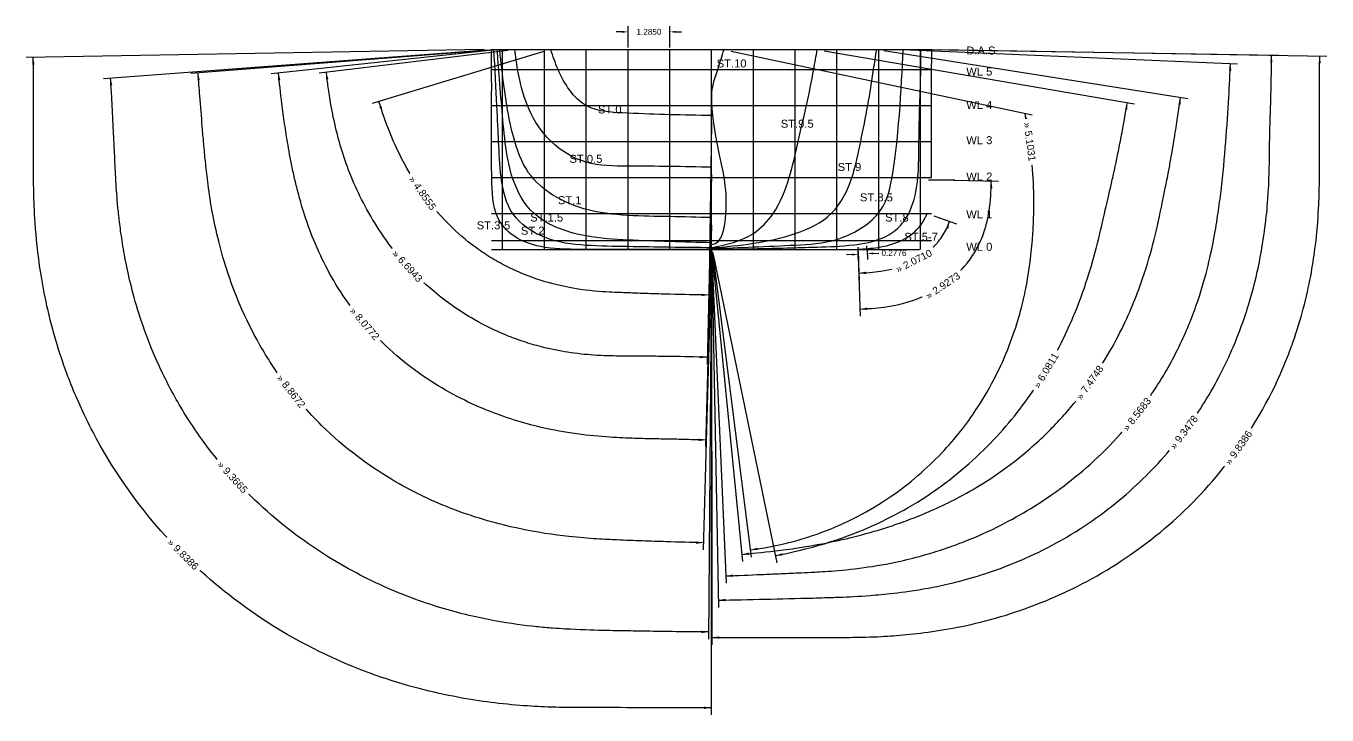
# Model space of a CAD drawing. Header units: inches. Extents: x 18 to 468, y 40 to 453.
# Drawn here: x 18.01 to 58.01, y 431.6 to 452.79 of the extents above; entities that cross this region are included whole.
import ezdxf

# ---------------------------------------------------------------- set-up
doc = ezdxf.new("R2010")
doc.units = ezdxf.units.IN
doc.header["$MEASUREMENT"] = 0
for name, color, linetype in [('1', 130, 'Continuous'), ('Dimensions', 7, 'Continuous'), ('Layer1', 3, 'Continuous')]:
    doc.layers.add(name, color=color, linetype=linetype)
doc.styles.get("Standard").update_dxf_attribs({"font": 'arial.ttf'})
doc.dimstyles.get("Standard").update_dxf_attribs({"dimtxt": 0.18, "dimasz": 0.18, "dimexe": 0.18, "dimexo": 0.0625, "dimgap": 0.09, "dimtad": 0, "dimtih": 1, "dimtoh": 1, "dimdec": 4, "dimzin": 0, "dimdsep": 46, "dimtxsty": 'Standard', "dimcen": 0.09, "dimadec": 0, "dimazin": 0, "dimtfac": 1, "dimtdec": 4, "dimtofl": 0, "dimtmove": 0, "dimatfit": 3, "dimfxl": 1, "dimtolj": 1, "dimtzin": 0, "dimarcsym": 0})

# ---------------------------------------------------------------- blocks, each defined once
blk = doc.blocks.new('*D7')
at = {"layer": 'Defpoints', "color": 0, "transparency": 16777216}
for p in [(37.805, 452.606), (36.52, 452.063), (37.805, 452.063)]:
    blk.add_point(p, dxfattribs=at)
at = {"layer": 'Layer1', "color": 0, "lineweight": -2, "transparency": 16777216}
for p, q in [((36.34, 452.606), (36.16, 452.606)), ((36.52, 452.126), (36.52, 452.786)), ((37.805, 452.126), (37.805, 452.786)), ((37.985, 452.606), (38.165, 452.606))]:
    blk.add_line(p, q, dxfattribs=at)
at = {"layer": 'Layer1', "color": 0, "transparency": 16777216}
for points in [[(36.34, 452.636), (36.34, 452.576), (36.52, 452.606)], [(37.985, 452.636), (37.985, 452.576), (37.805, 452.606)]]:
    blk.add_solid(points, dxfattribs=at)
at = {"layer": 'Layer1', "color": 0, "transparency": 16777216, "insert": (37.163, 452.606), "char_height": 0.18, "attachment_point": 5}
blk.add_mtext('\\A1;1.2850', dxfattribs=at)
blk = doc.blocks.new('*D8')
at = {"color": 0, "lineweight": -2, "transparency": 16777216}
for p, q in [((43.419, 445.757), (43.239, 445.746)), ((43.593, 445.863), (43.609, 445.588)), ((43.87, 445.88), (43.886, 445.605)), ((44.055, 445.796), (44.235, 445.807))]:
    blk.add_line(p, q, dxfattribs=at)
at = {"color": 0, "transparency": 16777216}
for points in [[(43.417, 445.787), (43.421, 445.727), (43.598, 445.768)], [(44.053, 445.826), (44.057, 445.766), (43.875, 445.785)]]:
    blk.add_solid(points, dxfattribs=at)
at = {"layer": 'Defpoints', "color": 0, "transparency": 16777216}
for p in [(43.589, 445.926), (43.866, 445.943), (43.875, 445.785)]:
    blk.add_point(p, dxfattribs=at)
at = {"color": 0, "transparency": 16777216, "insert": (44.698, 445.807), "char_height": 0.18, "attachment_point": 5}
blk.add_mtext('\\A1;0.2776', dxfattribs=at)

msp = doc.modelspace()

# ---------------------------------------------------------------- linework, layer by layer
for p, q in [((45.75694, 448.06062), (46.56507, 448.06062)), ((43.58869, 445.98572), (43.58869, 445.65065)), ((43.86572, 445.94254), (43.86208, 446.02943))]:
    msp.add_line(p, q)
for points, knots in [([(39.09037, 445.91301), (36.09132, 445.91588), (35.23288, 445.92164), (34.02293, 445.91321), (33.03924, 446.21736), (32.36862, 446.94229), (32.32015, 448.1345), (32.32729, 449.22318), (32.32291, 450.38706), (32.33124, 451.11309), (32.32045, 451.85233), (32.31684, 452.06301)], [0, 0, 0, 0, 1.0447603, 2.09074595, 2.97265671, 3.62553165, 4.53380179, 5.43440179, 6.33500179, 7.23560179, 7.6011938, 7.6011938, 7.6011938, 7.6011938]), ([(39.09037, 445.96959), (38.66191, 445.97287), (37.80495, 445.97942), (36.52118, 446.00408), (35.21839, 446.02123), (33.98952, 446.16709), (32.85232, 446.92539), (32.58409, 448.1072), (32.54467, 449.277), (32.49051, 450.18909), (32.43317, 451.49372), (32.39055, 452.06301)], [0, 0, 0, 0, 1.04479786, 2.08968616, 3.13547099, 4.20809422, 5.15721147, 6.10655391, 7.0089173, 7.91000227, 8.84893309, 8.84893309, 8.84893309, 8.84893309]), ([(39.09037, 446.12124), (38.66228, 446.13301), (37.80598, 446.15655), (36.51512, 446.20024), (35.04739, 446.28864), (33.52237, 446.8295), (32.88335, 448.18691), (32.71861, 449.33713), (32.62419, 450.45108), (32.5527, 451.35774), (32.51056, 451.89502), (32.49738, 452.06301)], [0, 0, 0, 0, 1.04517591, 2.09064538, 3.14031181, 4.67396838, 5.69589007, 6.61149728, 7.51601459, 8.41947336, 8.83044793, 8.83044793, 8.83044793, 8.83044793]), ([(39.09037, 446.89532), (38.66221, 446.90651), (37.80582, 446.92889), (36.48956, 446.9431), (34.94289, 447.11356), (33.46506, 447.94372), (32.97258, 449.36023), (32.76344, 450.48528), (32.64787, 451.38404), (32.59125, 451.90869), (32.57482, 452.06301)], [0, 0, 0, 0, 1.04504022, 2.09023694, 3.20438726, 4.85443676, 5.8321221, 6.75093424, 7.65947501, 8.03807332, 8.03807332, 8.03807332, 8.03807332]), ([(39.09037, 450.03474), (38.66022, 450.04147), (37.79974, 450.05493), (36.53447, 450.106), (35.0973, 450.1556), (34.43616, 451.20767), (34.20855, 451.85864), (34.1467, 452.06301)], [0, 0, 0, 0, 1.04495216, 2.0903485, 3.15297445, 4.29654471, 4.81810692, 4.81810692, 4.81810692, 4.81810692]), ([(39.09037, 446.06219), (39.09427, 446.06294), (39.4294, 446.09336), (39.58374, 447.12938), (39.5052, 448.11873), (39.22135, 449.29063), (39.00722, 450.74161), (39.26261, 451.34401), (39.40611, 451.86831), (39.47642, 452.06382)], [0.03354042, 0.03354042, 0.03354042, 0.03354042, 0.04328375, 0.89597906, 1.79781672, 2.71822952, 3.77456992, 4.53967618, 5.04230328, 5.04230328, 5.04230328, 5.04230328]), ([(39.09037, 445.93869), (39.51858, 445.9573), (40.37504, 445.99451), (41.66573, 446.04858), (43.01393, 446.12707), (44.30277, 446.89009), (44.78172, 448.34142), (44.93238, 450.90743), (44.98171, 452.06301)], [0, 0, 0, 0, 1.04572388, 2.09152386, 3.14598621, 4.35850027, 5.32497159, 7.37017964, 7.37017964, 7.37017964, 7.37017964]), ([(39.09038, 445.91301), (39.51838, 445.92138), (40.55211, 445.94159), (41.96461, 445.97721), (43.40472, 446.02283), (44.51505, 446.21073), (45.20025, 446.98215), (45.47047, 447.96443), (45.45903, 449.13112), (45.48969, 450.34391), (45.52744, 451.31425), (45.52022, 451.78952), (45.52461, 452.06301)], [0, 0, 0, 0, 1.0449603, 2.5238325, 3.42872853, 4.60884066, 5.08067321, 5.86676331, 7.02425086, 7.92500336, 8.8257283, 9.32278687, 9.32278687, 9.32278687, 9.32278687]), ([(45.85108, 448.12849), (45.85809, 448.51636), (45.85349, 449.23224), (45.85783, 450.38706), (45.84951, 451.11309), (45.8603, 451.85233), (45.86391, 452.06301)], [4.55484022, 4.55484022, 4.55484022, 4.55484022, 5.43440179, 6.33500179, 7.23560179, 7.6011938, 7.6011938, 7.6011938, 7.6011938]), ([(43.58869, 445.92556), (43.79834, 445.93307), (44.35866, 445.97531), (45.14151, 446.21736), (45.58727, 446.69922), (45.70108, 446.98554), (45.71357, 447.02075)], [1.57169236, 1.57169236, 1.57169236, 1.57169236, 2.09074595, 2.97265671, 3.62553165, 3.71464123, 3.71464123, 3.71464123, 3.71464123])]:
    msp.add_open_spline(points, degree=3, knots=knots)
for points in [[(39.09037, 448.44312), (37.80533, 448.46795), (36.52029, 448.47811), (35.23525, 448.60056), (34.15438, 449.23622), (33.42622, 450.34396), (33.1261, 451.4517), (33.04369, 452.06301)], [(39.09037, 445.95652), (40.37542, 446.10612), (41.66046, 446.40501), (42.7693, 447.02075), (43.40521, 448.12849), (43.67554, 449.23622), (43.8939, 450.34396), (44.07187, 451.4517), (44.16723, 452.06301)], [(39.09037, 445.97385), (40.37542, 446.4087), (40.98088, 447.02075), (41.48026, 448.12849), (41.75086, 449.23622), (42.00665, 450.34396), (42.23056, 451.4517), (42.33724, 452.06301)]]:
    msp.add_spline(points, degree=3)
for points in [[(33.3221, 450.34396), (33.3207, 450.33996), (33.319, 450.33984), (33.31699, 450.34396)], [(39.09037, 445.91301), (42.08942, 445.91588), (42.51839, 445.91876), (42.9455, 445.91872)]]:
    msp.add_open_spline(points, degree=3)
at = {"layer": '1'}
for p, q in [((32.31684, 452.06301), (45.86391, 452.06301)), ((32.66516, 445.91301), (32.66516, 452.06301)), ((33.9502, 445.91301), (33.9502, 452.06301)), ((35.23525, 445.91301), (35.23525, 452.06301)), ((36.52029, 445.91301), (36.52029, 452.06301)), ((37.80533, 445.91301), (37.80533, 452.06301)), ((39.09037, 445.91301), (39.09037, 452.06301)), ((40.37542, 445.91301), (40.37542, 452.06301)), ((41.66046, 445.91301), (41.66046, 452.06301)), ((42.9455, 445.91301), (42.9455, 452.06301)), ((44.23054, 445.91301), (44.23054, 452.06301)), ((45.51559, 445.91301), (45.51559, 452.06301)), ((32.32537, 451.4517), (45.85537, 451.4517)), ((32.32537, 450.34396), (45.85537, 450.34396)), ((32.32537, 449.23622), (45.85537, 449.23622)), ((32.32537, 448.12849), (45.85537, 448.12849)), ((32.32537, 447.02075), (45.85537, 447.02075)), ((32.32537, 446.18994), (45.85537, 446.18994)), ((32.32537, 445.91301), (45.85537, 445.91301))]:
    msp.add_line(p, q, dxfattribs=at)
at = {"layer": 'Dimensions', "color": 0}
for p, q in [((32.09547, 452.05922), (18.0091, 451.81801)), ((32.16976, 452.04648), (20.38841, 451.16429)), ((32.27666, 452.0457), (23.0778, 451.32428)), ((45.20291, 452.05357), (55.26506, 451.624)), ((45.74598, 452.05946), (56.52618, 451.88643)), ((46.08527, 452.05922), (58.01272, 451.85498)), ((32.35466, 452.03957), (25.55172, 451.3154)), ((32.82388, 452.03658), (27.02364, 451.3393)), ((33.9348, 451.99888), (28.65094, 450.39983)), ((39.69302, 452.01794), (48.94526, 450.0583)), ((42.55548, 452.02573), (52.09321, 450.39628)), ((44.38595, 452.02869), (53.73401, 450.56179)), ((39.08691, 449.81337), (39.00058, 444.29353)), ((39.08549, 448.22177), (38.95655, 442.3812)), ((46.07112, 448.05596), (47.91364, 448.0172)), ((45.92223, 446.94673), (46.61625, 446.70054)), ((39.08459, 446.67399), (38.90587, 439.83495)), ((39.08429, 445.89992), (38.83067, 436.67629)), ((39.08868, 445.7482), (38.99834, 433.93421)), ((39.09016, 445.69161), (39.07666, 431.60317)), ((39.09058, 445.69161), (39.10202, 433.76242)), ((39.09471, 445.69165), (39.30544, 434.91212)), ((39.09998, 445.7175), (39.53714, 435.65568)), ((39.11204, 445.73619), (40.03817, 436.31916)), ((39.11823, 445.84255), (40.30837, 436.46024)), ((39.13533, 445.75706), (41.10018, 436.28274)), ((43.59661, 445.7043), (43.6626, 443.86255)), ((43.59661, 445.7043), (43.62298, 444.96838))]:
    msp.add_line(p, q, dxfattribs=at)
for points in [[(18.23046, 451.82181, 0, 0.0738, 0), (18.23425, 451.60044, 0, 0, 0)], [(55.04386, 451.63344, 0, 0.0738, 0), (55.03442, 451.41224, 0, 0, 0)], [(56.30481, 451.88998, 0, 0.0738, 0), (56.30126, 451.66861, 0, 0, 0)], [(57.79135, 451.85877, 0, 0.0738, 0), (57.78756, 451.63741, 0, 0, 0)], [(23.29852, 451.34159, 0, 0.0738, 0), (23.31583, 451.12087, 0, 0, 0)], [(25.77188, 451.33884, 0, 0.0738, 0), (25.79532, 451.11868, 0, 0, 0)], [(27.24346, 451.36573, 0, 0.0738, 0), (27.26989, 451.14591, 0, 0, 0)], [(20.60919, 451.18083, 0, 0.0738, 0), (20.62573, 450.96004, 0, 0, 0)], [(28.86285, 450.46396, 0, 0.0738, 0), (28.92698, 450.25205, 0, 0, 0)], [(51.87497, 450.43357, 0, 0.0738, 0), (51.83768, 450.21533, 0, 0, 0)], [(53.51529, 450.59612, 0, 0.0738, 0), (53.48097, 450.37739, 0, 0, 0)], [(48.72867, 450.10418, 0, 0.0738, 0), (48.77002, 449.88667, 0, 0, 0)], [(47.69229, 448.02186, 0, 0.0738, 0), (47.68763, 447.80051, 0, 0, 0)], [(46.40759, 446.77456, 0, 0.0738, 0), (46.33357, 446.5659, 0, 0, 0)], [(43.61505, 445.18964, 0, 0.0738, 0), (43.83631, 445.19756, 0, 0, 0)], [(39.00404, 444.5149, 0, 0.0738, 0), (38.78267, 444.51836, 0, 0, 0)], [(43.65467, 444.08381, 0, 0.0738, 0), (43.87593, 444.09174, 0, 0, 0)], [(38.96144, 442.60255, 0, 0.0738, 0), (38.74009, 442.60743, 0, 0, 0)], [(38.91165, 440.05628, 0, 0.0738, 0), (38.69033, 440.06206, 0, 0, 0)], [(38.83676, 436.89761, 0, 0.0738, 0), (38.61544, 436.9037, 0, 0, 0)], [(40.0165, 436.5395, 0, 0.0738, 0), (40.23683, 436.56117, 0, 0, 0)], [(40.28051, 436.67988, 0, 0.0738, 0), (40.5002, 436.70734, 0, 0, 0)], [(41.05522, 436.49953, 0, 0.0738, 0), (41.27201, 436.54449, 0, 0, 0)], [(39.52753, 435.87687, 0, 0.0738, 0), (39.74872, 435.88648, 0, 0, 0)], [(39.30111, 435.13348, 0, 0.0738, 0), (39.52247, 435.13781, 0, 0, 0)], [(39.00004, 434.1556, 0, 0.0738, 0), (38.77864, 434.15729, 0, 0, 0)], [(39.10181, 433.98382, 0, 0.0738, 0), (39.32321, 433.98404, 0, 0, 0)], [(39.07687, 431.82457, 0, 0.0738, 0), (38.85547, 431.82479, 0, 0, 0)]]:
    msp.add_lwpolyline(points, format="xyseb", dxfattribs=at)
for points, knots in [([(39.07687, 431.82457), (38.45484, 431.82517), (37.9426, 431.82577), (36.66696, 431.82748), (36.16331, 431.82853), (35.66201, 431.82963), (35.5379, 431.82991), (35.37229, 431.8302), (35.31726, 431.83026), (35.2227, 431.83028), (35.17852, 431.83024), (35.06241, 431.83024), (34.99394, 431.83029), (34.75708, 431.83126), (34.55726, 431.83288), (33.8694, 431.85067), (33.27885, 431.87602), (31.93103, 432.03058), (31.22511, 432.13979), (29.58806, 432.53546), (28.65488, 432.8227), (26.60864, 433.72364), (25.49561, 434.34167), (23.6359, 435.76116), (22.87902, 436.44744), (21.44025, 438.07863), (20.75946, 439.02581), (20.03075, 440.3642), (19.88887, 440.64449), (19.64053, 441.17565), (19.53245, 441.42421), (19.33951, 441.89953), (19.25282, 442.13003), (19.01773, 442.79885), (18.89415, 443.21433), (18.58407, 444.40187), (18.47201, 445.07177), (18.32608, 446.18899), (18.29351, 446.63779), (18.25447, 447.35042), (18.24869, 447.61468), (18.24394, 447.84818), (18.24304, 447.89919), (18.24132, 448.00562), (18.24058, 448.05782), (18.23868, 448.21116), (18.23783, 448.30907), (18.23613, 448.5888), (18.23612, 448.7564), (18.23647, 449.0223), (18.23676, 449.12781), (18.23703, 449.31164), (18.23705, 449.39988), (18.23694, 449.58966), (18.23683, 449.68834), (18.23659, 449.93432), (18.23648, 450.08435), (18.23683, 450.34606), (18.2372, 450.45825), (18.23805, 450.65035), (18.23849, 450.73427), (18.23944, 450.98995), (18.23955, 451.12649), (18.23598, 451.47225), (18.23347, 451.64624), (18.23046, 451.82181)], [0, 0, 0, 0, 0.21613605, 0.21613605, 0.64840816, 0.64840816, 0.86915162, 0.86915162, 1.01759054, 1.01759054, 1.13825225, 1.13825225, 1.25891396, 1.25891396, 1.50023737, 1.50023737, 1.94285465, 1.94285465, 2.30871098, 2.30871098, 2.6745673, 2.6745673, 3.04042362, 3.04042362, 3.29218427, 3.29218427, 3.54394492, 3.54394492, 3.60839684, 3.60839684, 3.66324941, 3.66324941, 3.71810198, 3.71810198, 3.82780711, 3.82780711, 4.05650108, 4.05650108, 4.28519505, 4.28519505, 4.51388902, 4.51388902, 4.59366916, 4.59366916, 4.6734493, 4.6734493, 4.83300959, 4.83300959, 5.15213016, 5.15213016, 5.40619358, 5.40619358, 5.64630083, 5.64630083, 5.88640808, 5.88640808, 6.22845636, 6.22845636, 6.46545609, 6.46545609, 6.70245583, 6.70245583, 7.25729702, 7.25729702, 7.6011938, 7.6011938, 7.6011938, 7.6011938]), ([(39.10181, 433.98382), (39.72362, 433.98442), (40.2356, 433.98502), (41.51034, 433.98673), (42.01301, 433.98777), (42.52146, 433.98889), (42.64913, 433.98918), (42.81713, 433.98946), (42.87223, 433.98952), (42.98271, 433.98953), (43.04872, 433.98944), (43.21801, 433.98963), (43.31817, 433.98992), (43.66573, 433.99337), (43.96023, 433.99871), (44.77399, 434.04076), (45.33335, 434.08491), (46.65412, 434.28724), (47.42425, 434.44482), (48.98107, 434.94553), (49.72072, 435.23743), (51.27882, 436.0492), (52.09321, 436.56819), (53.56266, 437.78386), (54.2271, 438.44259), (55.46226, 439.99842), (56.03123, 440.89758), (56.58463, 442.09339), (56.67209, 442.29598), (56.82932, 442.68483), (56.9004, 442.87379), (57.09417, 443.42341), (57.19754, 443.76668), (57.47647, 444.81619), (57.57785, 445.42415), (57.70871, 446.43671), (57.73685, 446.84283), (57.7702, 447.48627), (57.77472, 447.72247), (57.7806, 448.03125), (57.78243, 448.17779), (57.78582, 448.5908), (57.78536, 448.82971), (57.78455, 449.23452), (57.7844, 449.39989), (57.78474, 449.78824), (57.78507, 449.99301), (57.78473, 450.31785), (57.78436, 450.43776), (57.78293, 450.76144), (57.78197, 450.91966), (57.78275, 451.18765), (57.78335, 451.28145), (57.78596, 451.51594), (57.78797, 451.65578), (57.79067, 451.81873), (57.79101, 451.83874), (57.79135, 451.85877)], [0, 0, 0, 0, 0.21614507, 0.21614507, 0.6484352, 0.6484352, 0.87900598, 0.87900598, 1.02706787, 1.02706787, 1.18703648, 1.18703648, 1.34700509, 1.34700509, 1.66694232, 1.66694232, 2.07166621, 2.07166621, 2.47639009, 2.47639009, 2.78509251, 2.78509251, 3.09379493, 3.09379493, 3.35313602, 3.35313602, 3.61247712, 3.61247712, 3.66471876, 3.66471876, 3.7169604, 3.7169604, 3.82144368, 3.82144368, 4.05968974, 4.05968974, 4.29793579, 4.29793579, 4.53618184, 4.53618184, 4.77442789, 4.77442789, 5.25092, 5.25092, 5.72741211, 5.72741211, 6.20390421, 6.20390421, 6.46297857, 6.46297857, 7.01044582, 7.01044582, 7.28657605, 7.28657605, 7.56270628, 7.56270628, 7.6011938, 7.6011938, 7.6011938, 7.6011938]), ([(39.30111, 435.13348), (39.76872, 435.14262), (40.24781, 435.15199), (41.22287, 435.17377), (41.71245, 435.18597), (42.32357, 435.20303), (42.44112, 435.20638), (42.70177, 435.2141), (42.85438, 435.21879), (43.29269, 435.2361), (43.60695, 435.25145), (44.07421, 435.28746), (44.18596, 435.29689), (44.5325, 435.32921), (44.8209, 435.35943), (45.52429, 435.46129), (45.93833, 435.53257), (46.94201, 435.76854), (47.54568, 435.94089), (48.89901, 436.47127), (49.65081, 436.83175), (50.67019, 437.48709), (50.91461, 437.65626), (51.47157, 438.07432), (51.76903, 438.32136), (52.32363, 438.82556), (52.58307, 439.08443), (53.31492, 439.87973), (53.74153, 440.43424), (54.30481, 441.30542), (54.47619, 441.59697), (54.78063, 442.16234), (54.91575, 442.43917), (55.27647, 443.24459), (55.45764, 443.7474), (55.74947, 444.6976), (55.85483, 445.13937), (56.01359, 445.92804), (56.06579, 446.26755), (56.14736, 446.9058), (56.17479, 447.19824), (56.23817, 448.06398), (56.24264, 448.51595), (56.24678, 448.91862), (56.24733, 449.0042), (56.24883, 449.18285), (56.24991, 449.26203), (56.25346, 449.4585), (56.25577, 449.56076), (56.26415, 449.88074), (56.27188, 450.10155), (56.28538, 450.51693), (56.28943, 450.64737), (56.29629, 450.91424), (56.2992, 451.0484), (56.30278, 451.31557), (56.30345, 451.45417), (56.30356, 451.64446), (56.30342, 451.70508), (56.30369, 451.80024), (56.30397, 451.83749), (56.30481, 451.88998)], [0, 0, 0, 0, 1.14164521, 1.14164521, 2.28329042, 2.28329042, 2.57157897, 2.57157897, 2.85986752, 2.85986752, 3.29439449, 3.29439449, 3.42459686, 3.42459686, 3.68500162, 3.68500162, 3.94540637, 3.94540637, 4.22913285, 4.22913285, 4.51285933, 4.51285933, 4.60137019, 4.60137019, 4.71506675, 4.71506675, 4.8287633, 4.8287633, 5.05615642, 5.05615642, 5.16746753, 5.16746753, 5.27877863, 5.27877863, 5.50140085, 5.50140085, 5.73920525, 5.73920525, 5.98025111, 5.98025111, 6.22129697, 6.22129697, 6.77141264, 6.77141264, 6.96338063, 6.96338063, 7.28339365, 7.28339365, 7.60340668, 7.60340668, 8.24343273, 8.24343273, 8.50485694, 8.50485694, 8.73742008, 8.73742008, 8.93332797, 8.93332797, 9.12923587, 9.12923587, 9.32278687, 9.32278687, 9.32278687, 9.32278687]), ([(38.83676, 436.89761), (38.46267, 436.9079), (38.0811, 436.91838), (37.45238, 436.93719), (37.20877, 436.94476), (36.70108, 436.9625), (36.4388, 436.97262), (36.08074, 436.98893), (35.99172, 436.99311), (35.78718, 437.00369), (35.67472, 437.00996), (35.30701, 437.03359), (35.02122, 437.05565), (34.24356, 437.14063), (33.71736, 437.21609), (32.54411, 437.46852), (31.89135, 437.6444), (30.56484, 438.15004), (29.91408, 438.4475), (28.53479, 439.27638), (27.80403, 439.81137), (26.89612, 440.70511), (26.69538, 440.91877), (26.32898, 441.33956), (26.15968, 441.54986), (25.68957, 442.1753), (25.4265, 442.58452), (24.71935, 443.82454), (24.4097, 444.59757), (23.95781, 445.9929), (23.81963, 446.61887), (23.66865, 447.46508), (23.62828, 447.75169), (23.56643, 448.23866), (23.5458, 448.4293), (23.50652, 448.81048), (23.48964, 448.99037), (23.45781, 449.34792), (23.44329, 449.52298), (23.40361, 450.00762), (23.37865, 450.32213), (23.33544, 450.87075), (23.31699, 451.10604), (23.29852, 451.34159)], [0, 0, 0, 0, 0.91332424, 0.91332424, 1.47427685, 1.47427685, 2.03522947, 2.03522947, 2.21697151, 2.21697151, 2.39871356, 2.39871356, 2.76219765, 2.76219765, 3.27254362, 3.27254362, 3.78288959, 3.78288959, 4.20204273, 4.20204273, 4.62119587, 4.62119587, 4.74087973, 4.74087973, 4.86056359, 4.86056359, 5.09993132, 5.09993132, 5.61397797, 5.61397797, 6.12802462, 6.12802462, 6.45685588, 6.45685588, 6.79333088, 6.79333088, 7.12980589, 7.12980589, 7.50475087, 7.50475087, 8.25464084, 8.25464084, 8.83044793, 8.83044793, 8.83044793, 8.83044793]), ([(38.91165, 440.05628), (38.6739, 440.06249), (38.44155, 440.06856), (38.04389, 440.07801), (37.87626, 440.08168), (37.5546, 440.08775), (37.38354, 440.09035), (36.99609, 440.09824), (36.7825, 440.10349), (36.301, 440.12243), (36.03674, 440.1357), (35.41252, 440.18623), (35.05644, 440.22383), (34.32212, 440.34096), (33.95456, 440.41386), (33.28271, 440.58792), (32.98957, 440.67597), (32.40531, 440.87987), (32.11087, 440.99643), (31.21797, 441.39963), (30.60794, 441.73858), (29.37696, 442.63847), (28.75328, 443.20264), (27.95049, 444.21398), (27.72582, 444.53823), (27.35486, 445.14816), (27.20075, 445.44138), (26.75255, 446.39081), (26.57177, 446.95929), (26.3962, 447.58061), (26.35655, 447.73305), (26.28193, 448.03657), (26.2482, 448.18387), (26.15605, 448.61127), (26.10663, 448.87673), (26.02513, 449.35516), (25.9926, 449.56694), (25.93193, 449.98774), (25.90468, 450.19273), (25.83773, 450.72891), (25.80235, 451.05264), (25.77188, 451.33884)], [0, 0, 0, 0, 0.58028398, 0.58028398, 1.01632333, 1.01632333, 1.43192269, 1.43192269, 1.84752205, 1.84752205, 2.28925856, 2.28925856, 2.73099508, 2.73099508, 3.10858584, 3.10858584, 3.38241576, 3.38241576, 3.65624568, 3.65624568, 4.20390551, 4.20390551, 4.75156535, 4.75156535, 4.97314111, 4.97314111, 5.19471686, 5.19471686, 5.73532791, 5.73532791, 5.94331162, 5.94331162, 6.15129533, 6.15129533, 6.56726275, 6.56726275, 6.96603446, 6.96603446, 7.36480616, 7.36480616, 8.03807332, 8.03807332, 8.03807332, 8.03807332]), ([(38.96144, 442.60255), (38.58053, 442.61096), (38.21228, 442.61904), (37.66854, 442.62749), (37.48183, 442.62965), (37.09735, 442.633), (36.90162, 442.63419), (36.56201, 442.63589), (36.43364, 442.63566), (36.03282, 442.64039), (35.77498, 442.64545), (35.22424, 442.68466), (34.95746, 442.71118), (34.41235, 442.7962), (34.14364, 442.84863), (33.6762, 442.96815), (33.4867, 443.02357), (33.12375, 443.14407), (32.94682, 443.20983), (32.4292, 443.42206), (32.10168, 443.58332), (31.34918, 444.01385), (30.93983, 444.29998), (30.23338, 444.88991), (29.92566, 445.18957), (29.38161, 445.79982), (29.14177, 446.11214), (28.55944, 446.973), (28.27428, 447.52199), (27.82501, 448.59482), (27.66607, 449.1085), (27.48207, 449.85561), (27.42862, 450.11717), (27.35065, 450.5612), (27.32314, 450.74635), (27.27989, 451.06401), (27.26337, 451.20043), (27.24753, 451.33188), (27.24546, 451.34908), (27.24346, 451.36573)], [0, 0, 0, 0, 0.9282792, 0.9282792, 1.42384717, 1.42384717, 1.91941514, 1.91941514, 2.26551644, 2.26551644, 2.61161775, 2.61161775, 2.86809417, 2.86809417, 3.08093578, 3.08093578, 3.2152873, 3.2152873, 3.34963882, 3.34963882, 3.61834185, 3.61834185, 3.99843385, 3.99843385, 4.32180118, 4.32180118, 4.6451685, 4.6451685, 5.21105964, 5.21105964, 5.77695078, 5.77695078, 6.10622558, 6.10622558, 6.36815348, 6.36815348, 6.63008138, 6.63008138, 6.67097667, 6.67097667, 6.67097667, 6.67097667]), ([(39.52753, 435.87687), (39.89687, 435.89291), (40.26427, 435.90888), (40.80779, 435.93218), (40.98529, 435.93969), (41.35444, 435.95554), (41.54419, 435.96381), (41.87443, 435.97898), (42.01231, 435.98553), (42.2945, 435.9996), (42.49693, 436.0093), (43.04109, 436.04942), (43.38005, 436.07979), (44.11393, 436.18108), (44.48919, 436.24439), (45.14821, 436.39086), (45.40942, 436.45632), (45.87968, 436.59131), (46.08349, 436.65514), (46.47924, 436.78972), (46.67419, 436.86129), (47.25298, 437.08937), (47.63088, 437.25907), (48.60875, 437.75653), (49.20633, 438.11634), (50.42426, 439.01582), (51.04698, 439.55477), (52.02395, 440.64991), (52.37805, 441.10421), (53.00222, 442.04474), (53.27513, 442.53299), (53.72364, 443.47183), (53.9, 443.92124), (54.17651, 444.7354), (54.27759, 445.1005), (54.43491, 445.74211), (54.4914, 446.01933), (54.58832, 446.53903), (54.62829, 446.78806), (54.69864, 447.26876), (54.72835, 447.49785), (54.81737, 448.2467), (54.86286, 448.74248), (54.93861, 449.69963), (54.96817, 450.1588), (55.01354, 450.96519), (55.03043, 451.31873), (55.04386, 451.63344)], [0, 0, 0, 0, 0.90194995, 0.90194995, 1.34044264, 1.34044264, 1.77893534, 1.77893534, 2.08378705, 2.08378705, 2.3920804, 2.3920804, 2.70037375, 2.70037375, 2.95552189, 2.95552189, 3.10985442, 3.10985442, 3.22315946, 3.22315946, 3.33646451, 3.33646451, 3.56307459, 3.56307459, 3.9259311, 3.9259311, 4.28878761, 4.28878761, 4.49330481, 4.49330481, 4.697822, 4.697822, 4.90233919, 4.90233919, 5.10685638, 5.10685638, 5.31137357, 5.31137357, 5.5454543, 5.5454543, 5.77953502, 5.77953502, 6.3305664, 6.3305664, 6.88159779, 6.88159779, 7.37017964, 7.37017964, 7.37017964, 7.37017964]), ([(39.00004, 434.1556), (38.71661, 434.15777), (38.42325, 434.16), (37.81432, 434.16619), (37.49206, 434.17056), (36.95585, 434.17928), (36.72973, 434.18331), (36.39794, 434.18891), (36.29101, 434.1906), (36.03692, 434.19474), (35.89367, 434.19717), (35.41547, 434.20794), (35.03213, 434.21928), (34.46376, 434.25343), (34.33936, 434.26162), (34.04721, 434.28423), (33.88366, 434.29843), (33.34117, 434.3546), (32.90973, 434.40989), (31.92281, 434.59132), (31.36729, 434.71786), (30.17089, 435.07965), (29.52651, 435.31788), (28.24852, 435.90657), (27.60522, 436.25701), (26.28369, 437.13589), (25.60397, 437.66453), (24.64192, 438.60606), (24.36465, 438.90036), (23.89888, 439.446), (23.70894, 439.6834), (23.36659, 440.14468), (23.21267, 440.36556), (22.9293, 440.7988), (22.79738, 441.01426), (22.4295, 441.65286), (22.22148, 442.06792), (21.69769, 443.24057), (21.4689, 443.94231), (21.14293, 445.15616), (21.04508, 445.67053), (20.94115, 446.31997), (20.9142, 446.51711), (20.8699, 446.8742), (20.85181, 447.04159), (20.80631, 447.51107), (20.78751, 447.78075), (20.76225, 448.20527), (20.75463, 448.37002), (20.74053, 448.68567), (20.73737, 448.76138), (20.7259, 448.99162), (20.7187, 449.12696), (20.70419, 449.40441), (20.69788, 449.52635), (20.6821, 449.84266), (20.67291, 450.03785), (20.6549, 450.40754), (20.64569, 450.58922), (20.62683, 450.92405), (20.61699, 451.07676), (20.60919, 451.18083)], [0, 0, 0, 0, 0.69112058, 0.69112058, 1.38786423, 1.38786423, 1.93379003, 1.93379003, 2.22275867, 2.22275867, 2.51172731, 2.51172731, 3.08966459, 3.08966459, 3.24247238, 3.24247238, 3.39528017, 3.39528017, 3.70089576, 3.70089576, 4.00571687, 4.00571687, 4.31053798, 4.31053798, 4.61535909, 4.61535909, 4.9201802, 4.9201802, 5.04331896, 5.04331896, 5.12919938, 5.12919938, 5.20071398, 5.20071398, 5.27222858, 5.27222858, 5.41525778, 5.41525778, 5.69549577, 5.69549577, 5.97573376, 5.97573376, 6.12348744, 6.12348744, 6.27124112, 6.27124112, 6.56674847, 6.56674847, 6.82683564, 6.82683564, 7.21360532, 7.21360532, 7.600375, 7.600375, 7.84961291, 7.84961291, 8.17890714, 8.17890714, 8.50820137, 8.50820137, 8.84893309, 8.84893309, 8.84893309, 8.84893309]), ([(39.00404, 444.5149), (38.61956, 444.52091), (38.21754, 444.52711), (37.62373, 444.54217), (37.44498, 444.54756), (37.09998, 444.55912), (36.93134, 444.56531), (36.61573, 444.57715), (36.46828, 444.58281), (36.17406, 444.5938), (35.94123, 444.59993), (35.28698, 444.65434), (34.86568, 444.70099), (34.03084, 444.90136), (33.68449, 445.00463), (33.09656, 445.24316), (32.87413, 445.34574), (32.47764, 445.55828), (32.30897, 445.65844), (31.99607, 445.86202), (31.84863, 445.96707), (31.43245, 446.2871), (31.18999, 446.50662), (30.49831, 447.20962), (30.16323, 447.67849), (29.63988, 448.52867), (29.45204, 448.91337), (29.15028, 449.60857), (29.03175, 449.93527), (28.9102, 450.30997), (28.88576, 450.38826), (28.86285, 450.46396)], [0, 0, 0, 0, 0.93401473, 0.93401473, 1.33088341, 1.33088341, 1.7277521, 1.7277521, 2.0845943, 2.0845943, 2.44301838, 2.44301838, 2.80144247, 2.80144247, 3.01297285, 3.01297285, 3.1336453, 3.1336453, 3.22381522, 3.22381522, 3.31398514, 3.31398514, 3.49432497, 3.49432497, 3.89858802, 3.89858802, 4.30285106, 4.30285106, 4.70711411, 4.70711411, 4.81810692, 4.81810692, 4.81810692, 4.81810692]), ([(40.0165, 436.5395), (40.2939, 436.56678), (40.64112, 436.60013), (41.48063, 436.70165), (41.97286, 436.7695), (43.12032, 436.9903), (43.77381, 437.14427), (44.64788, 437.42543), (44.8164, 437.48252), (45.18715, 437.61695), (45.38598, 437.69327), (46.02278, 437.95791), (46.50201, 438.18111), (47.55783, 438.78481), (48.13606, 439.16657), (48.91638, 439.81906), (49.10161, 439.98378), (49.4389, 440.30563), (49.5887, 440.45703), (49.86888, 440.75593), (50.00142, 440.90545), (50.37767, 441.35175), (50.60002, 441.64614), (51.26167, 442.60293), (51.59518, 443.22874), (52.11225, 444.35732), (52.2959, 444.86213), (52.5822, 445.75965), (52.68319, 446.15073), (52.81332, 446.70163), (52.85471, 446.89592), (52.91183, 447.17071), (52.93135, 447.26761), (52.97217, 447.46857), (52.99967, 447.60234), (53.06119, 447.90564), (53.09462, 448.07222), (53.15402, 448.38051), (53.17917, 448.51448), (53.2554, 448.93867), (53.2979, 449.19947), (53.37031, 449.65887), (53.40029, 449.85734), (53.45459, 450.20915), (53.48334, 450.39254), (53.51397, 450.58768), (53.51463, 450.5919), (53.51529, 450.59612)], [0, 0, 0, 0, 0.67855186, 0.67855186, 1.36895462, 1.36895462, 2.05935738, 2.05935738, 2.2224266, 2.2224266, 2.38549581, 2.38549581, 2.71163424, 2.71163424, 3.03777267, 3.03777267, 3.13824907, 3.13824907, 3.22103462, 3.22103462, 3.30382017, 3.30382017, 3.46939126, 3.46939126, 3.85625643, 3.85625643, 4.2431216, 4.2431216, 4.62998677, 4.62998677, 4.90687796, 4.90687796, 5.11374694, 5.11374694, 5.452415, 5.452415, 5.79108305, 5.79108305, 6.0271794, 6.0271794, 6.49937211, 6.49937211, 6.97156481, 6.97156481, 7.44375751, 7.44375751, 7.4541731, 7.4541731, 7.4541731, 7.4541731]), ([(40.28051, 436.67988), (41.06146, 436.7775), (41.86605, 436.97822), (43.37842, 437.56892), (44.08263, 437.95653), (45.29996, 438.81371), (45.81406, 439.28032), (46.66176, 440.19466), (46.99748, 440.64232), (47.54182, 441.47598), (47.75125, 441.86286), (48.09025, 442.57038), (48.21984, 442.89157), (48.54831, 443.80448), (48.66649, 444.29778), (48.83347, 445.12404), (48.87888, 445.4574), (48.94214, 446.01693), (48.95878, 446.24039), (48.98167, 446.60453), (48.99005, 446.7898), (49.00442, 447.35139), (48.9991, 447.73421), (48.9588, 448.47433), (48.92391, 448.83029), (48.83394, 449.52505), (48.77776, 449.84598), (48.72867, 450.10418)], [0.04815543, 0.04815543, 0.04815543, 0.04815543, 0.11703338, 0.11703338, 0.18591133, 0.18591133, 0.25478928, 0.25478928, 0.32366723, 0.32366723, 0.39254518, 0.39254518, 0.46142313, 0.46142313, 0.60749039, 0.60749039, 0.75355765, 0.75355765, 0.89962491, 0.89962491, 1.04569217, 1.04569217, 1.33782669, 1.33782669, 1.62996121, 1.62996121, 1.97552531, 1.97552531, 1.97552531, 1.97552531]), ([(41.05522, 436.49953), (41.21427, 436.53251), (41.50884, 436.59031), (42.3729, 436.80928), (42.94615, 436.97049), (43.93997, 437.37272), (44.25477, 437.5133), (44.94377, 437.8642), (45.32169, 438.08002), (46.0891, 438.58626), (46.43762, 438.84918), (47.41801, 439.66927), (47.95035, 440.23508), (48.84896, 441.35225), (49.21871, 441.91266), (49.82415, 442.97679), (50.05992, 443.47914), (50.43761, 444.39329), (50.57995, 444.80567), (50.8721, 445.74169), (50.98258, 446.20061), (51.09718, 446.69387), (51.12577, 446.82204), (51.16368, 446.99168), (51.17618, 447.04765), (51.20778, 447.18743), (51.23147, 447.28963), (51.2866, 447.52557), (51.31755, 447.65709), (51.38213, 447.93524), (51.41531, 448.07964), (51.51963, 448.54774), (51.58534, 448.86112), (51.68192, 449.35198), (51.71559, 449.52975), (51.79821, 449.98316), (51.83958, 450.22643), (51.87497, 450.43357)], [0, 0, 0, 0, 0.3849841, 0.3849841, 0.76996819, 0.76996819, 0.93097323, 0.93097323, 1.10480746, 1.10480746, 1.27864168, 1.27864168, 1.64025496, 1.64025496, 2.00186824, 2.00186824, 2.36348152, 2.36348152, 2.7250948, 2.7250948, 3.2972904, 3.2972904, 3.55148273, 3.55148273, 3.71071366, 3.71071366, 4.02917552, 4.02917552, 4.34763737, 4.34763737, 4.63915103, 4.63915103, 5.22217834, 5.22217834, 5.55293867, 5.55293867, 6.06547609, 6.06547609, 6.06547609, 6.06547609]), ([(43.65467, 444.08381), (43.88281, 444.09198), (44.13029, 444.10837), (44.7049, 444.18908), (45.04071, 444.25995), (45.75079, 444.52371), (46.12611, 444.71931), (46.69504, 445.19462), (46.90513, 445.41734), (47.17235, 445.81055), (47.25214, 445.9482), (47.39207, 446.24107), (47.44867, 446.39041), (47.53559, 446.66904), (47.56755, 446.8016), (47.66659, 447.30447), (47.68084, 447.62303), (47.69027, 447.93289), (47.69137, 447.97841), (47.69229, 448.02186)], [1.57169236, 1.57169236, 1.57169236, 1.57169236, 2.03122363, 2.03122363, 2.56573038, 2.56573038, 3.10023713, 3.10023713, 3.43717342, 3.43717342, 3.59966302, 3.59966302, 3.76281158, 3.76281158, 3.92596014, 3.92596014, 4.41529358, 4.41529358, 4.50380077, 4.50380077, 4.50380077, 4.50380077]), ([(43.61505, 445.18964), (43.83357, 445.19747), (44.05999, 445.21355), (44.59229, 445.29434), (44.9051, 445.37117), (45.52001, 445.65482), (45.82323, 445.86417), (46.1627, 446.28383), (46.24895, 446.41702), (46.3531, 446.6325), (46.38264, 446.70421), (46.40759, 446.77456)], [1.57169236, 1.57169236, 1.57169236, 1.57169236, 2.06732677, 2.06732677, 2.70491687, 2.70491687, 3.34250697, 3.34250697, 3.59496361, 3.59496361, 3.71464123, 3.71464123, 3.71464123, 3.71464123])]:
    msp.add_open_spline(points, degree=3, knots=knots, dxfattribs=at)

# ---------------------------------------------------------------- texts
at = {"layer": '1', "char_height": 0.246}
for s, width, insert, attachment_point in [('D.A.S.', 1.6963735, (46.92097, 452.15649), 1), ('ST.10', 0.492014, (40.16479, 451.75867), 3), ('WL 5', 1.6963735, (46.92097, 451.50932), 1), ('WL 4', 1.6963735, (46.92097, 450.47981), 1), ('ST.0', 0.492014, (36.32173, 450.34396), 3), ('ST.9.5', 0.492014, (42.22936, 449.90435), 3), ('WL 3', 1.6963735, (46.92097, 449.39947), 1), ('ST.0.5', 0.492014, (35.73161, 448.8262), 3), ('ST.9', 0.492014, (43.6919, 448.57551), 3), ('WL 2', 1.6963735, (46.92097, 448.281), 1), ('ST.8.5', 0.492014, (44.66399, 447.64064), 3), ('ST.1', 0.492014, (35.09107, 447.55362), 3), ('ST.1.5', 0.492014, (34.52633, 447.02075), 3), ('ST.8', 0.492014, (45.1511, 447.02075), 3), ('WL 1', 1.6963735, (46.92097, 447.11891), 1), ('ST.3-5', 0.492014, (32.90029, 446.78168), 3), ('ST.2', 0.492014, (33.9502, 446.61636), 3), ('ST.5-7', 0.492014, (46.04878, 446.42827), 3), ('WL 0', 1.6963735, (46.92097, 446.12046), 1)]:
    msp.add_mtext_dynamic_manual_height_columns(s, width=width, gutter_width=1.23, heights=[0], dxfattribs=dict(at, insert=insert, attachment_point=attachment_point))

# ---------------------------------------------------------------- dimensions: what is measured, and where the dimension line sits
at = {"layer": 'Layer1'}
dim = msp.add_linear_dim(base=(37.80533, 452.60608), p1=(36.52029, 452.06301), p2=(37.80533, 452.06301), dimstyle='Standard', dxfattribs=at)
dim.commit()
dim.dimension.update_dxf_attribs({"geometry": '*D7', "text_midpoint": (37.16281, 452.60608)})

# ---------------------------------------------------------------- next in the draw order: texts
at = {"layer": 'Dimensions', "color": 0, "char_height": 0.2214, "attachment_point": 5, "bg_fill": 3, "box_fill_scale": 1.5, "bg_fill_color": 256, "bg_fill_transparency": 0}
for s, insert, rotation in [('» 5.1031', (48.87238, 449.22656), 277.680405), ('» 4.8555', (30.20114, 447.65086), 305.329867), ('» 6.6943', (29.73544, 445.40422), 312.552708), ('» 2.9273', (46.20043, 444.80376), 34.186326), ('» 8.0772', (28.41845, 443.63667), 310.759964), ('» 6.0811', (49.37421, 442.19273), 59.043728), ('» 8.8672', (26.15811, 441.5567), 308.216472), ('» 8.5683', (52.16645, 440.84763), 52.035826), ('» 9.3478', (53.61277, 440.29303), 53.049517), ('» 9.8386', (55.29485, 439.82167), 54.816547), ('» 9.3665', (24.35904, 438.91639), 312.211264), ('» 9.8386', (22.83723, 436.54247), 315.057248)]:
    msp.add_mtext(s, dxfattribs=dict(at, insert=insert, rotation=rotation))

# ---------------------------------------------------------------- next in the draw order: texts
for s, insert, rotation in [('» 2.0710', (45.30858, 445.55961), 27.041055), ('» 7.4748', (50.72011, 441.82119), 54.671262)]:
    msp.add_mtext(s, dxfattribs=dict(at, insert=insert, rotation=rotation))

# ---------------------------------------------------------------- next in the draw order: dimensions: what is measured, and where the dimension line sits
dim = msp.add_aligned_dim(p1=(43.588687, 445.925556), p2=(43.865721, 445.942543), distance=-0.157742, dimstyle='Standard')
dim.commit()
dim.dimension.update_dxf_attribs({"geometry": '*D8', "text_midpoint": (44.698268, 445.80713)})

doc.saveas('drawing.dxf')
